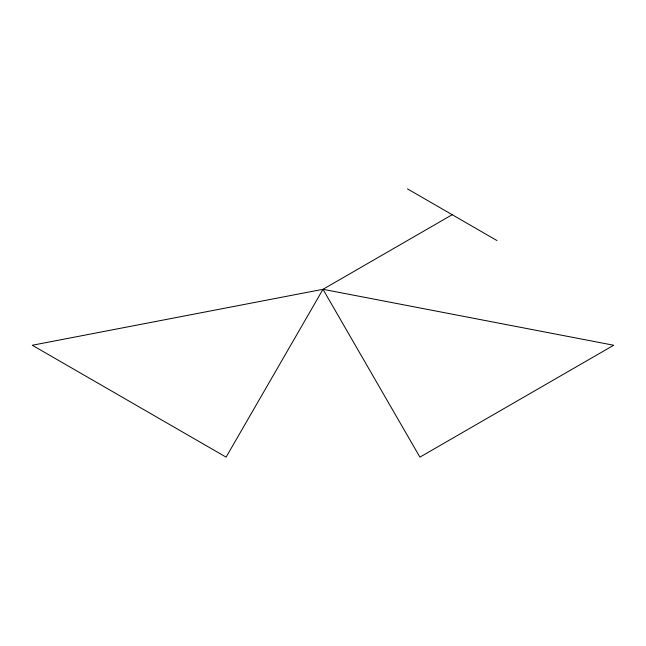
<?xml version="1.0" encoding="UTF-8"?>
<svg xmlns="http://www.w3.org/2000/svg" width="646" height="646" viewBox="0 0 646 646"><rect width="100%" height="100%" fill="white"/><g stroke="black" fill="none" stroke-linecap="round" stroke-linejoin="round"><path stroke-width="0.97" d="M323 289.303L419.9 457.134L613.7 345.247L323 289.303L226.1 457.134L32.3 345.247L323 289.303L452.2 214.706M407.432 188.866L496.968 240.554"/></g></svg>
